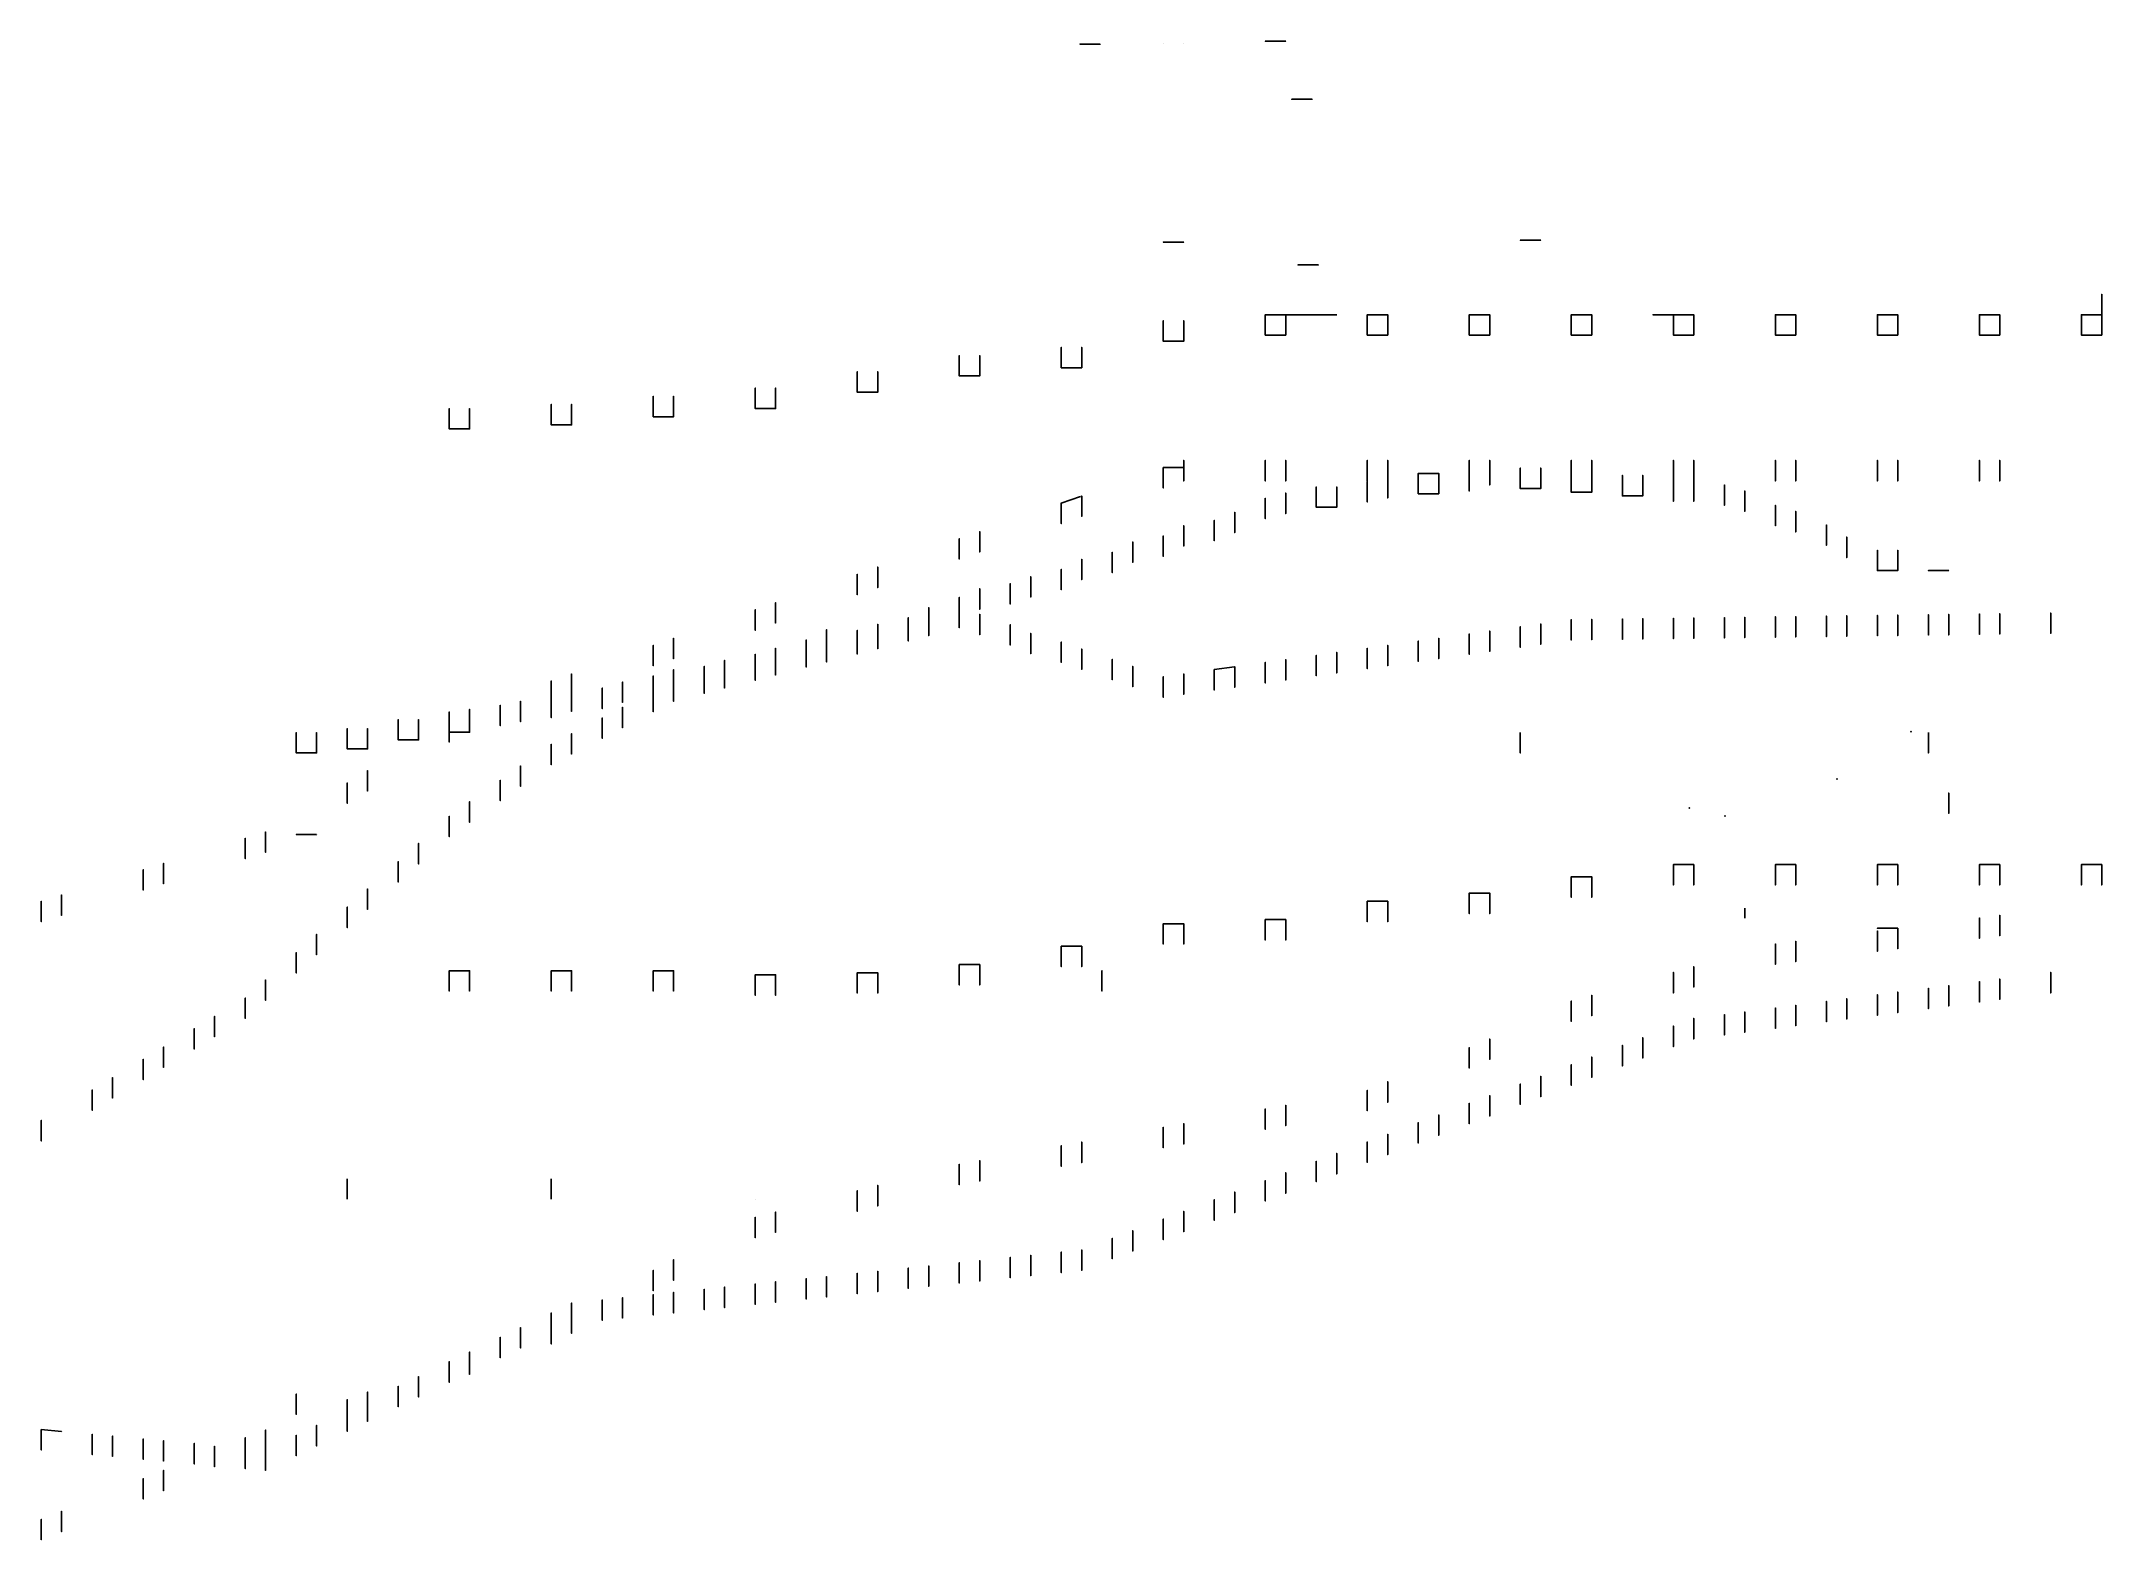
# Model space of a CAD drawing. Header units: millimetres. Extents: x 656 to 1161, y 1030 to 1397.
import ezdxf

# ---------------------------------------------------------------- set-up
doc = ezdxf.new("R2010")
doc.units = ezdxf.units.MM

msp = doc.modelspace()

# ---------------------------------------------------------------- linework, layer by layer
for p, q in [((930.79, 1396.15, 120.65), (930.79, 1396.15, 120.65)), ((935.79, 1396.11, 122.15), (935.79, 1396.11, 120.05)), ((960.79, 1329.69, 120), (965.79, 1329.69, 120)), ((960.79, 1329.69, 120), (960.79, 1329.69, 120)), ((960.79, 1329.69, 120), (960.79, 1329.69, 120)), ((965.79, 1329.69, 120), (973.29, 1329.69, 120)), ((965.79, 1329.69, 120), (965.79, 1329.69, 120)), ((1123.29, 1209.48, 63), (1123.29, 1212.48, 63)), ((1073.29, 1181.81, 63), (1073.29, 1184.31, 63)), ((730.79, 1117.98, 63), (730.79, 1117.98, 60)), ((730.79, 1117.98, 60), (730.79, 1112.98, 60)), ((780.79, 1117.98, 63), (780.79, 1117.98, 60)), ((780.79, 1117.98, 60), (780.79, 1112.98, 60)), ((730.79, 1112.98, 60), (730.79, 1112.98, 63)), ((780.79, 1112.98, 60), (780.79, 1112.98, 63)), ((830.79, 1112.98, 60), (830.79, 1112.98, 63))]:
    msp.add_line(p, q)
at = {"extrusion": (0, -1, 0)}
for points, elevation in [([(915.35, 3), (910.35, 3), (910.35, 0), (915.35, 0)], -1395.98), ([(960.79, 120), (955.79, 120), (955.79, 117), (960.79, 117)], -1396.69), ([(967.29, 120), (962.29, 120), (962.29, 117), (967.29, 117)], -1382.48), ([(935.79, 50), (930.79, 50), (930.79, 47), (935.79, 47)], -1347.49), ([(1023.29, 63), (1018.29, 63), (1018.29, 60), (1023.29, 60)], -1347.91), ([(968.79, 120), (963.79, 120), (963.79, 117), (968.79, 117)], -1341.9), ([(960.79, 120), (955.79, 120), (955.79, 117), (960.79, 117)], -1329.69), ([(960.79, 120), (955.79, 120), (955.79, 117), (960.79, 117)], -1329.69), ([(985.79, 120), (980.79, 120), (980.79, 117), (985.79, 117)], -1329.69), ([(985.79, 120), (980.79, 120), (980.79, 117), (985.79, 117)], -1329.69), ([(1010.79, 120), (1005.79, 120), (1005.79, 117), (1010.79, 117)], -1329.69), ([(1010.79, 120), (1005.79, 120), (1005.79, 117), (1010.79, 117)], -1329.69), ([(1035.79, 120), (1030.79, 120), (1030.79, 117), (1035.79, 117)], -1329.69), ([(1035.79, 120), (1030.79, 120), (1030.79, 117), (1035.79, 117)], -1329.69), ([(1055.79, 120), (1050.79, 120), (1050.79, 117), (1055.79, 117)], -1329.69), ([(1060.79, 120), (1055.79, 120), (1055.79, 117), (1060.79, 117)], -1329.69), ([(1060.79, 120), (1055.79, 120), (1055.79, 117), (1060.79, 117)], -1329.69), ([(1060.79, 120), (1055.79, 120), (1055.79, 117), (1060.79, 117)], -1329.69), ([(1085.79, 120), (1080.79, 120), (1080.79, 117), (1085.79, 117)], -1329.69), ([(1085.79, 120), (1080.79, 120), (1080.79, 117), (1085.79, 117)], -1329.69), ([(1110.79, 120), (1105.79, 120), (1105.79, 117), (1110.79, 117)], -1329.69), ([(1110.79, 120), (1105.79, 120), (1105.79, 117), (1110.79, 117)], -1329.69), ([(1135.79, 120), (1130.79, 120), (1130.79, 117), (1135.79, 117)], -1329.69), ([(1135.79, 120), (1130.79, 120), (1130.79, 117), (1135.79, 117)], -1329.69), ([(1160.79, 120), (1155.79, 120), (1155.79, 117), (1160.79, 117)], -1329.69), ([(1160.79, 120), (1155.79, 120), (1155.79, 117), (1160.79, 117)], -1329.69), ([(935.79, 120), (930.79, 120), (930.79, 117), (935.79, 117)], -1323.19), ([(960.79, 120), (955.79, 120), (955.79, 117), (960.79, 117)], -1324.69), ([(985.79, 120), (980.79, 120), (980.79, 117), (985.79, 117)], -1324.69), ([(1010.79, 120), (1005.79, 120), (1005.79, 117), (1010.79, 117)], -1324.69), ([(1035.79, 120), (1030.79, 120), (1030.79, 117), (1035.79, 117)], -1324.69), ([(1060.79, 120), (1055.79, 120), (1055.79, 117), (1060.79, 117)], -1324.69), ([(1085.79, 120), (1080.79, 120), (1080.79, 117), (1085.79, 117)], -1324.69), ([(1110.79, 120), (1105.79, 120), (1105.79, 117), (1110.79, 117)], -1324.69), ([(1135.79, 120), (1130.79, 120), (1130.79, 117), (1135.79, 117)], -1324.69), ([(1160.79, 120), (1155.79, 120), (1155.79, 117), (1160.79, 117)], -1324.69), ([(885.79, 120), (880.79, 120), (880.79, 117), (885.79, 117)], -1314.69), ([(910.79, 120), (905.79, 120), (905.79, 117), (910.79, 117)], -1316.69), ([(860.79, 120), (855.79, 120), (855.79, 117), (860.79, 117)], -1310.69), ([(810.79, 120), (805.79, 120), (805.79, 117), (810.79, 117)], -1304.69), ([(835.79, 120), (830.79, 120), (830.79, 117), (835.79, 117)], -1306.69), ([(760.79, 120), (755.79, 120), (755.79, 117), (760.79, 117)], -1301.69), ([(785.79, 120), (780.79, 120), (780.79, 117), (785.79, 117)], -1302.69), ([(935.79, 50), (930.79, 50), (930.79, 47), (935.79, 47)], -1292.24), ([(998.29, 63), (993.29, 63), (993.29, 60), (998.29, 60)], -1290.8), ([(998.29, 63), (993.29, 63), (993.29, 60), (998.29, 60)], -1285.8), ([(1023.29, 63), (1018.29, 63), (1018.29, 60), (1023.29, 60)], -1287.1), ([(1035.79, 63), (1030.79, 63), (1030.79, 60), (1035.79, 60)], -1286.2), ([(1048.29, 63), (1043.29, 63), (1043.29, 60), (1048.29, 60)], -1285.3), ([(973.29, 63), (968.29, 63), (968.29, 60), (973.29, 60)], -1282.5), ([(1110.79, 63), (1105.79, 63), (1105.79, 60), (1110.79, 60)], -1266.98), ([(1123.29, 63), (1118.29, 63), (1118.29, 60), (1123.29, 60)], -1266.98), ([(760.79, 63), (755.79, 63), (755.79, 60), (760.79, 60)], -1227.38), ([(723.29, 63), (718.29, 63), (718.29, 60), (723.29, 60)], -1222.31), ([(735.79, 63), (730.79, 63), (730.79, 60), (735.79, 60)], -1223.3), ([(748.29, 63), (743.29, 63), (743.29, 60), (748.29, 60)], -1225.5), ([(723.29, 63), (718.29, 63), (718.29, 60), (723.29, 60)], -1202.31), ([(1035.79, 120), (1030.79, 120), (1030.79, 117), (1035.79, 117)], -1191.97), ([(1060.79, 120), (1055.79, 120), (1055.79, 117), (1060.79, 117)], -1194.97), ([(1085.79, 120), (1080.79, 120), (1080.79, 117), (1085.79, 117)], -1194.97), ([(1110.79, 120), (1105.79, 120), (1105.79, 117), (1110.79, 117)], -1194.97), ([(1135.79, 120), (1130.79, 120), (1130.79, 117), (1135.79, 117)], -1194.97), ([(1160.79, 120), (1155.79, 120), (1155.79, 117), (1160.79, 117)], -1194.97), ([(1010.79, 120), (1005.79, 120), (1005.79, 117), (1010.79, 117)], -1187.97), ([(985.79, 120), (980.79, 120), (980.79, 117), (985.79, 117)], -1185.97), ([(935.79, 120), (930.79, 120), (930.79, 117), (935.79, 117)], -1180.47), ([(960.79, 120), (955.79, 120), (955.79, 117), (960.79, 117)], -1181.47), ([(1110.79, 50), (1105.79, 50), (1105.79, 47), (1110.79, 47)], -1179.36), ([(1110.79, 50), (1105.79, 50), (1105.79, 47), (1110.79, 47)], -1179.36), ([(910.79, 120), (905.79, 120), (905.79, 117), (910.79, 117)], -1174.97), ([(760.79, 120), (755.79, 120), (755.79, 117), (760.79, 117)], -1168.97), ([(785.79, 120), (780.79, 120), (780.79, 117), (785.79, 117)], -1168.97), ([(810.79, 120), (805.79, 120), (805.79, 117), (810.79, 117)], -1168.97), ([(835.79, 120), (830.79, 120), (830.79, 117), (835.79, 117)], -1167.97), ([(860.79, 120), (855.79, 120), (855.79, 117), (860.79, 117)], -1168.47), ([(885.79, 120), (880.79, 120), (880.79, 117), (885.79, 117)], -1170.47)]:
    msp.add_lwpolyline(points, close=True, dxfattribs=dict(at, elevation=elevation))
at = {"extrusion": (1, 0, 0)}
for points, elevation in [([(1329.69, 120), (1334.69, 120), (1334.69, 117), (1329.69, 117)], 1160.79), ([(1323.19, 120), (1328.19, 120), (1328.19, 117), (1323.19, 117)], 930.79), ([(1323.19, 120), (1328.19, 120), (1328.19, 117), (1323.19, 117)], 935.79), ([(1324.69, 120), (1329.69, 120), (1329.69, 117), (1324.69, 117)], 955.79), ([(1324.69, 120), (1329.69, 120), (1329.69, 117), (1324.69, 117)], 960.79), ([(1324.69, 120), (1329.69, 120), (1329.69, 117), (1324.69, 117)], 980.79), ([(1324.69, 120), (1329.69, 120), (1329.69, 117), (1324.69, 117)], 985.79), ([(1324.69, 120), (1329.69, 120), (1329.69, 117), (1324.69, 117)], 1005.79), ([(1324.69, 120), (1329.69, 120), (1329.69, 117), (1324.69, 117)], 1010.79), ([(1324.69, 120), (1329.69, 120), (1329.69, 117), (1324.69, 117)], 1030.79), ([(1324.69, 120), (1329.69, 120), (1329.69, 117), (1324.69, 117)], 1035.79), ([(1324.69, 120), (1329.69, 120), (1329.69, 117), (1324.69, 117)], 1055.79), ([(1324.69, 120), (1329.69, 120), (1329.69, 117), (1324.69, 117)], 1060.79), ([(1324.69, 120), (1329.69, 120), (1329.69, 117), (1324.69, 117)], 1080.79), ([(1324.69, 120), (1329.69, 120), (1329.69, 117), (1324.69, 117)], 1085.79), ([(1324.69, 120), (1329.69, 120), (1329.69, 117), (1324.69, 117)], 1105.79), ([(1324.69, 120), (1329.69, 120), (1329.69, 117), (1324.69, 117)], 1110.79), ([(1324.69, 120), (1329.69, 120), (1329.69, 117), (1324.69, 117)], 1130.79), ([(1324.69, 120), (1329.69, 120), (1329.69, 117), (1324.69, 117)], 1135.79), ([(1324.69, 120), (1329.69, 120), (1329.69, 117), (1324.69, 117)], 1155.79), ([(1324.69, 120), (1329.69, 120), (1329.69, 117), (1324.69, 117)], 1160.79), ([(1314.69, 120), (1319.69, 120), (1319.69, 117), (1314.69, 117)], 880.79), ([(1314.69, 120), (1319.69, 120), (1319.69, 117), (1314.69, 117)], 885.79), ([(1316.69, 120), (1321.69, 120), (1321.69, 117), (1316.69, 117)], 905.79), ([(1316.69, 120), (1321.69, 120), (1321.69, 117), (1316.69, 117)], 910.79), ([(1310.69, 120), (1315.69, 120), (1315.69, 117), (1310.69, 117)], 855.79), ([(1310.69, 120), (1315.69, 120), (1315.69, 117), (1310.69, 117)], 860.79), ([(1304.69, 120), (1309.69, 120), (1309.69, 117), (1304.69, 117)], 805.79), ([(1304.69, 120), (1309.69, 120), (1309.69, 117), (1304.69, 117)], 810.79), ([(1306.69, 120), (1311.69, 120), (1311.69, 117), (1306.69, 117)], 830.79), ([(1306.69, 120), (1311.69, 120), (1311.69, 117), (1306.69, 117)], 835.79), ([(1301.69, 120), (1306.69, 120), (1306.69, 117), (1301.69, 117)], 755.79), ([(1301.69, 120), (1306.69, 120), (1306.69, 117), (1301.69, 117)], 760.79), ([(1302.69, 120), (1307.69, 120), (1307.69, 117), (1302.69, 117)], 780.79), ([(1302.69, 120), (1307.69, 120), (1307.69, 117), (1302.69, 117)], 785.79), ([(1288.98, 50), (1293.98, 50), (1293.98, 47), (1288.98, 47)], 935.79), ([(1288.98, 50), (1293.98, 50), (1293.98, 47), (1288.98, 47)], 955.79), ([(1288.98, 50), (1293.98, 50), (1293.98, 47), (1288.98, 47)], 960.79), ([(1288.98, 50), (1293.98, 50), (1293.98, 47), (1288.98, 47)], 980.79), ([(1288.98, 50), (1293.98, 50), (1293.98, 47), (1288.98, 47)], 985.79), ([(1288.98, 50), (1293.98, 50), (1293.98, 47), (1288.98, 47)], 1005.79), ([(1288.98, 50), (1293.98, 50), (1293.98, 47), (1288.98, 47)], 1010.79), ([(1287.98, 63), (1292.98, 63), (1292.98, 60), (1287.98, 60)], 1010.79), ([(1288.98, 50), (1293.98, 50), (1293.98, 47), (1288.98, 47)], 1030.79), ([(1288.98, 50), (1293.98, 50), (1293.98, 47), (1288.98, 47)], 1035.79), ([(1288.98, 50), (1293.98, 50), (1293.98, 47), (1288.98, 47)], 1055.79), ([(1288.98, 50), (1293.98, 50), (1293.98, 47), (1288.98, 47)], 1060.79), ([(1288.98, 50), (1293.98, 50), (1293.98, 47), (1288.98, 47)], 1080.79), ([(1288.98, 50), (1293.98, 50), (1293.98, 47), (1288.98, 47)], 1085.79), ([(1288.98, 50), (1293.98, 50), (1293.98, 47), (1288.98, 47)], 1105.79), ([(1288.98, 50), (1293.98, 50), (1293.98, 47), (1288.98, 47)], 1110.79), ([(1288.98, 50), (1293.98, 50), (1293.98, 47), (1288.98, 47)], 1130.79), ([(1288.98, 50), (1293.98, 50), (1293.98, 47), (1288.98, 47)], 1135.79), ([(1287.24, 50), (1292.24, 50), (1292.24, 47), (1287.24, 47)], 930.79), ([(1283.81, 63), (1288.81, 63), (1288.81, 60), (1283.81, 60)], 980.79), ([(1284.81, 63), (1289.81, 63), (1289.81, 60), (1284.81, 60)], 985.79), ([(1285.8, 63), (1290.8, 63), (1290.8, 60), (1285.8, 60)], 993.29), ([(1285.8, 63), (1290.8, 63), (1290.8, 60), (1285.8, 60)], 998.29), ([(1286.48, 63), (1291.48, 63), (1291.48, 60), (1286.48, 60)], 1005.79), ([(1287.1, 63), (1292.1, 63), (1292.1, 60), (1287.1, 60)], 1018.29), ([(1287.1, 63), (1292.1, 63), (1292.1, 60), (1287.1, 60)], 1023.29), ([(1286.2, 63), (1291.2, 63), (1291.2, 60), (1286.2, 60)], 1030.79), ([(1286.2, 63), (1291.2, 63), (1291.2, 60), (1286.2, 60)], 1035.79), ([(1285.3, 63), (1290.3, 63), (1290.3, 60), (1285.3, 60)], 1043.29), ([(1285.3, 63), (1290.3, 63), (1290.3, 60), (1285.3, 60)], 1048.29), ([(1283.98, 63), (1288.98, 63), (1288.98, 60), (1283.98, 60)], 1055.79), ([(1283.98, 63), (1288.98, 63), (1288.98, 60), (1283.98, 60)], 1055.79), ([(1283.98, 63), (1288.98, 63), (1288.98, 60), (1283.98, 60)], 1060.79), ([(1283, 63), (1288, 63), (1288, 60), (1283, 60)], 1068.29), ([(1278.52, 50), (1283.52, 50), (1283.52, 47), (1278.52, 47)], 905.79), ([(1280.26, 50), (1285.26, 50), (1285.26, 47), (1280.26, 47)], 910.79), ([(1279.73, 63), (1284.73, 63), (1284.73, 60), (1279.73, 60)], 955.79), ([(1280.98, 63), (1285.98, 63), (1285.98, 60), (1280.98, 60)], 960.79), ([(1282.5, 63), (1287.5, 63), (1287.5, 60), (1282.5, 60)], 968.29), ([(1282.5, 63), (1287.5, 63), (1287.5, 60), (1282.5, 60)], 973.29), ([(1281.5, 63), (1286.5, 63), (1286.5, 60), (1281.5, 60)], 1073.29), ([(1277.98, 63), (1282.98, 63), (1282.98, 60), (1277.98, 60)], 1080.79), ([(1272.98, 63), (1277.98, 63), (1277.98, 60), (1272.98, 60)], 935.79), ([(1274.3, 63), (1279.3, 63), (1279.3, 60), (1274.3, 60)], 943.29), ([(1276.3, 63), (1281.3, 63), (1281.3, 60), (1276.3, 60)], 948.29), ([(1276.48, 63), (1281.48, 63), (1281.48, 60), (1276.48, 60)], 1085.79), ([(1273.2, 63), (1278.2, 63), (1278.2, 60), (1273.2, 60)], 1093.29), ([(1269.81, 50), (1274.81, 50), (1274.81, 47), (1269.81, 47)], 880.79), ([(1271.55, 50), (1276.55, 50), (1276.55, 47), (1271.55, 47)], 885.79), ([(1269, 63), (1274, 63), (1274, 60), (1269, 60)], 923.29), ([(1270.48, 63), (1275.48, 63), (1275.48, 60), (1270.48, 60)], 930.79), ([(1270.2, 63), (1275.2, 63), (1275.2, 60), (1270.2, 60)], 1098.29), ([(1262.84, 50), (1267.84, 50), (1267.84, 47), (1262.84, 47)], 860.79), ([(1264.79, 63), (1269.79, 63), (1269.79, 60), (1264.79, 60)], 910.79), ([(1266.5, 63), (1271.5, 63), (1271.5, 60), (1266.5, 60)], 918.29), ([(1266.98, 63), (1271.98, 63), (1271.98, 60), (1266.98, 60)], 1105.79), ([(1266.98, 63), (1271.98, 63), (1271.98, 60), (1266.98, 60)], 1110.79), ([(1261.09, 50), (1266.09, 50), (1266.09, 47), (1261.09, 47)], 855.79), ([(1257.53, 63), (1262.53, 63), (1262.53, 60), (1257.53, 60)], 885.79), ([(1258.8, 63), (1263.8, 63), (1263.8, 60), (1258.8, 60)], 893.29), ([(1260.5, 63), (1265.5, 63), (1265.5, 60), (1260.5, 60)], 898.29), ([(1262.29, 63), (1267.29, 63), (1267.29, 60), (1262.29, 60)], 905.79), ([(1254.12, 50), (1259.12, 50), (1259.12, 47), (1254.12, 47)], 835.79), ([(1252.93, 63), (1257.93, 63), (1257.93, 60), (1252.93, 60)], 873.29), ([(1255.43, 63), (1260.43, 63), (1260.43, 60), (1255.43, 60)], 880.79), ([(1252.98, 0), (1257.98, 0), (1257.98, -3), (1252.98, -3)], 880.79), ([(1252.38, 50), (1257.38, 50), (1257.38, 47), (1252.38, 47)], 830.79), ([(1247.5, 63), (1252.5, 63), (1252.5, 60), (1247.5, 60)], 848.29), ([(1248.83, 63), (1253.83, 63), (1253.83, 60), (1248.83, 60)], 860.79), ([(1247.84, 0), (1252.84, 0), (1252.84, -3), (1247.84, -3)], 860.79), ([(1250.43, 63), (1255.43, 63), (1255.43, 60), (1250.43, 60)], 868.29), ([(1249.76, 0), (1254.76, 0), (1254.76, -3), (1249.76, -3)], 868.29), ([(1251.05, 0), (1256.05, 0), (1256.05, -3), (1251.05, -3)], 873.29), ([(1251.28, 0), (1256.28, 0), (1256.28, -3), (1251.28, -3)], 885.79), ([(1248.73, 0), (1253.73, 0), (1253.73, -3), (1248.73, -3)], 893.29), ([(1248.23, 0), (1253.23, 0), (1253.23, -3), (1248.23, -3)], 1018.29), ([(1248.93, 0), (1253.93, 0), (1253.93, -3), (1248.93, -3)], 1023.29), ([(1249.98, 0), (1254.98, 0), (1254.98, -3), (1249.98, -3)], 1030.79), ([(1250.05, 0), (1255.05, 0), (1255.05, -3), (1250.05, -3)], 1035.79), ([(1250.15, 0), (1255.15, 0), (1255.15, -3), (1250.15, -3)], 1043.29), ([(1250.22, 0), (1255.22, 0), (1255.22, -3), (1250.22, -3)], 1048.29), ([(1250.32, 0), (1255.32, 0), (1255.32, -3), (1250.32, -3)], 1055.79), ([(1250.39, 0), (1255.39, 0), (1255.39, -3), (1250.39, -3)], 1060.79), ([(1250.5, 0), (1255.5, 0), (1255.5, -3), (1250.5, -3)], 1068.29), ([(1250.56, 0), (1255.56, 0), (1255.56, -3), (1250.56, -3)], 1073.29), ([(1250.67, 0), (1255.67, 0), (1255.67, -3), (1250.67, -3)], 1080.79), ([(1250.74, 0), (1255.74, 0), (1255.74, -3), (1250.74, -3)], 1085.79), ([(1250.84, 0), (1255.84, 0), (1255.84, -3), (1250.84, -3)], 1093.29), ([(1250.91, 0), (1255.91, 0), (1255.91, -3), (1250.91, -3)], 1098.29), ([(1251.01, 0), (1256.01, 0), (1256.01, -3), (1251.01, -3)], 1105.79), ([(1251.08, 0), (1256.08, 0), (1256.08, -3), (1251.08, -3)], 1110.79), ([(1251.18, 0), (1256.18, 0), (1256.18, -3), (1251.18, -3)], 1118.29), ([(1251.25, 0), (1256.25, 0), (1256.25, -3), (1251.25, -3)], 1123.29), ([(1251.36, 0), (1256.36, 0), (1256.36, -3), (1251.36, -3)], 1130.79), ([(1251.43, 0), (1256.43, 0), (1256.43, -3), (1251.43, -3)], 1135.79), ([(1251.6, 0), (1256.6, 0), (1256.6, -3), (1251.6, -3)], 1148.29), ([(1243.66, 50), (1248.66, 50), (1248.66, 47), (1243.66, 47)], 805.79), ([(1245.41, 50), (1250.41, 50), (1250.41, 47), (1245.41, 47)], 810.79), ([(1242.98, 63), (1247.98, 63), (1247.98, 60), (1242.98, 60)], 835.79), ([(1245, 63), (1250, 63), (1250, 60), (1245, 60)], 843.29), ([(1243.34, 0), (1248.34, 0), (1248.34, -3), (1243.34, -3)], 843.29), ([(1244.62, 0), (1249.62, 0), (1249.62, -3), (1244.62, -3)], 848.29), ([(1247.33, 63), (1252.33, 63), (1252.33, 60), (1247.33, 60)], 855.79), ([(1246.55, 0), (1251.55, 0), (1251.55, -3), (1246.55, -3)], 855.79), ([(1246.6, 0), (1251.6, 0), (1251.6, -3), (1246.6, -3)], 898.29), ([(1244.48, 0), (1249.48, 0), (1249.48, -3), (1244.48, -3)], 905.79), ([(1242.78, 0), (1247.78, 0), (1247.78, -3), (1242.78, -3)], 910.79), ([(1242.98, 0), (1247.98, 0), (1247.98, -3), (1242.98, -3)], 980.79), ([(1243.68, 0), (1248.68, 0), (1248.68, -3), (1243.68, -3)], 985.79), ([(1244.73, 0), (1249.73, 0), (1249.73, -3), (1244.73, -3)], 993.29), ([(1245.43, 0), (1250.43, 0), (1250.43, -3), (1245.43, -3)], 998.29), ([(1246.48, 0), (1251.48, 0), (1251.48, -3), (1246.48, -3)], 1005.79), ([(1247.18, 0), (1252.18, 0), (1252.18, -3), (1247.18, -3)], 1010.79), ([(1237.69, 63), (1242.69, 63), (1242.69, 60), (1237.69, 60)], 810.79), ([(1238.5, 63), (1243.5, 63), (1243.5, 60), (1238.5, 60)], 818.29), ([(1240, 63), (1245, 63), (1245, 60), (1240, 60)], 823.29), ([(1238.19, 0), (1243.19, 0), (1243.19, -3), (1238.19, -3)], 823.29), ([(1241.48, 63), (1246.48, 63), (1246.48, 60), (1241.48, 60)], 830.79), ([(1240.12, 0), (1245.12, 0), (1245.12, -3), (1240.12, -3)], 830.79), ([(1241.41, 0), (1246.41, 0), (1246.41, -3), (1241.41, -3)], 835.79), ([(1240.23, 0), (1245.23, 0), (1245.23, -3), (1240.23, -3)], 918.29), ([(1238.53, 0), (1243.53, 0), (1243.53, -3), (1238.53, -3)], 923.29), ([(1237.73, 0), (1242.73, 0), (1242.73, -3), (1237.73, -3)], 943.29), ([(1238.43, 0), (1243.43, 0), (1243.43, -3), (1238.43, -3)], 948.29), ([(1239.48, 0), (1244.48, 0), (1244.48, -3), (1239.48, -3)], 955.79), ([(1240.18, 0), (1245.18, 0), (1245.18, -3), (1240.18, -3)], 960.79), ([(1241.23, 0), (1246.23, 0), (1246.23, -3), (1241.23, -3)], 968.29), ([(1241.93, 0), (1246.93, 0), (1246.93, -3), (1241.93, -3)], 973.29), ([(1234.95, 50), (1239.95, 50), (1239.95, 47), (1234.95, 47)], 780.79), ([(1236.69, 50), (1241.69, 50), (1241.69, 47), (1236.69, 47)], 785.79), ([(1232.5, 63), (1237.5, 63), (1237.5, 60), (1232.5, 60)], 785.79), ([(1233.19, 63), (1238.19, 63), (1238.19, 60), (1233.19, 60)], 793.29), ([(1234.69, 63), (1239.69, 63), (1239.69, 60), (1234.69, 60)], 798.29), ([(1236.19, 63), (1241.19, 63), (1241.19, 60), (1236.19, 60)], 805.79), ([(1232.39, 0), (1237.39, 0), (1237.39, -3), (1232.39, -3)], 805.79), ([(1234.98, 0), (1239.98, 0), (1239.98, -3), (1234.98, -3)], 810.79), ([(1236.91, 0), (1241.91, 0), (1241.91, -3), (1236.91, -3)], 818.29), ([(1235.98, 0), (1240.98, 0), (1240.98, -3), (1235.98, -3)], 930.79), ([(1236.68, 0), (1241.68, 0), (1241.68, -3), (1236.68, -3)], 935.79), ([(1227.38, 63), (1232.38, 63), (1232.38, 60), (1227.38, 60)], 755.79), ([(1227.98, 50), (1232.98, 50), (1232.98, 47), (1227.98, 47)], 760.79), ([(1227.38, 63), (1232.38, 63), (1232.38, 60), (1227.38, 60)], 760.79), ([(1229, 63), (1234, 63), (1234, 60), (1229, 60)], 768.29), ([(1230, 63), (1235, 63), (1235, 60), (1230, 60)], 773.29), ([(1231, 63), (1236, 63), (1236, 60), (1231, 60)], 780.79), ([(1228.5, 0), (1233.5, 0), (1233.5, -3), (1228.5, -3)], 798.29), ([(1222.31, 63), (1227.31, 63), (1227.31, 60), (1222.31, 60)], 718.29), ([(1222.31, 63), (1227.31, 63), (1227.31, 60), (1222.31, 60)], 723.29), ([(1223.3, 63), (1228.3, 63), (1228.3, 60), (1223.3, 60)], 730.79), ([(1223.3, 63), (1228.3, 63), (1228.3, 60), (1223.3, 60)], 735.79), ([(1225.5, 63), (1230.5, 63), (1230.5, 60), (1225.5, 60)], 743.29), ([(1225.5, 63), (1230.5, 63), (1230.5, 60), (1225.5, 60)], 748.29), ([(1224.98, 50), (1229.98, 50), (1229.98, 47), (1224.98, 47)], 755.79), ([(1225.91, 0), (1230.91, 0), (1230.91, -3), (1225.91, -3)], 793.29), ([(1219.44, 0), (1224.44, 0), (1224.44, -3), (1219.44, -3)], 780.79), ([(1222.03, 0), (1227.03, 0), (1227.03, -3), (1222.03, -3)], 785.79), ([(1212.98, 50), (1217.98, 50), (1217.98, 47), (1212.98, 47)], 735.79), ([(1214.15, 0), (1219.15, 0), (1219.15, -3), (1214.15, -3)], 773.29), ([(1209.98, 50), (1214.98, 50), (1214.98, 47), (1209.98, 47)], 730.79), ([(1210.63, 0), (1215.63, 0), (1215.63, -3), (1210.63, -3)], 768.29), ([(1207.48, 63), (1212.48, 63), (1212.48, 60), (1207.48, 60)], 1123.29), ([(1205.34, 0), (1210.34, 0), (1210.34, -3), (1205.34, -3)], 760.79), ([(1197.98, 50), (1202.98, 50), (1202.98, 47), (1197.98, 47)], 710.79), ([(1201.82, 0), (1206.82, 0), (1206.82, -3), (1201.82, -3)], 755.79), ([(1196.43, 50), (1201.43, 50), (1201.43, 47), (1196.43, 47)], 705.79), ([(1195.14, 0), (1200.14, 0), (1200.14, -3), (1195.14, -3)], 748.29), ([(1188.71, 50), (1193.71, 50), (1193.71, 47), (1188.71, 47)], 680.79), ([(1190.25, 50), (1195.25, 50), (1195.25, 47), (1190.25, 47)], 685.79), ([(1190.68, 0), (1195.68, 0), (1195.68, -3), (1190.68, -3)], 743.29), ([(1186.97, 120), (1191.97, 120), (1191.97, 117), (1186.97, 117)], 1030.79), ([(1186.97, 120), (1191.97, 120), (1191.97, 117), (1186.97, 117)], 1035.79), ([(1189.97, 120), (1194.97, 120), (1194.97, 117), (1189.97, 117)], 1055.79), ([(1189.97, 120), (1194.97, 120), (1194.97, 117), (1189.97, 117)], 1060.79), ([(1189.97, 120), (1194.97, 120), (1194.97, 117), (1189.97, 117)], 1080.79), ([(1189.97, 120), (1194.97, 120), (1194.97, 117), (1189.97, 117)], 1085.79), ([(1189.97, 120), (1194.97, 120), (1194.97, 117), (1189.97, 117)], 1105.79), ([(1189.97, 120), (1194.97, 120), (1194.97, 117), (1189.97, 117)], 1110.79), ([(1189.97, 120), (1194.97, 120), (1194.97, 117), (1189.97, 117)], 1130.79), ([(1189.97, 120), (1194.97, 120), (1194.97, 117), (1189.97, 117)], 1135.79), ([(1189.97, 120), (1194.97, 120), (1194.97, 117), (1189.97, 117)], 1155.79), ([(1189.97, 120), (1194.97, 120), (1194.97, 117), (1189.97, 117)], 1160.79), ([(1182.52, 50), (1187.52, 50), (1187.52, 47), (1182.52, 47)], 660.79), ([(1184, 0), (1189, 0), (1189, -3), (1184, -3)], 735.79), ([(1182.97, 120), (1187.97, 120), (1187.97, 117), (1182.97, 117)], 1005.79), ([(1182.97, 120), (1187.97, 120), (1187.97, 117), (1182.97, 117)], 1010.79), ([(1180.98, 50), (1185.98, 50), (1185.98, 47), (1180.98, 47)], 655.79), ([(1179.54, 0), (1184.54, 0), (1184.54, -3), (1179.54, -3)], 730.79), ([(1180.97, 120), (1185.97, 120), (1185.97, 117), (1180.97, 117)], 980.79), ([(1180.97, 120), (1185.97, 120), (1185.97, 117), (1180.97, 117)], 985.79), ([(1176.9, 50), (1181.9, 50), (1181.9, 47), (1176.9, 47)], 1130.79), ([(1177.54, 50), (1182.54, 50), (1182.54, 47), (1177.54, 47)], 1135.79), ([(1172.86, 0), (1177.86, 0), (1177.86, -3), (1172.86, -3)], 723.29), ([(1175.47, 120), (1180.47, 120), (1180.47, 117), (1175.47, 117)], 930.79), ([(1175.47, 120), (1180.47, 120), (1180.47, 117), (1175.47, 117)], 935.79), ([(1176.47, 120), (1181.47, 120), (1181.47, 117), (1176.47, 117)], 955.79), ([(1176.47, 120), (1181.47, 120), (1181.47, 117), (1176.47, 117)], 960.79), ([(1173.72, 50), (1178.72, 50), (1178.72, 47), (1173.72, 47)], 1105.79), ([(1174.36, 50), (1179.36, 50), (1179.36, 47), (1174.36, 47)], 1110.79), ([(1168.41, 0), (1173.41, 0), (1173.41, -3), (1168.41, -3)], 718.29), ([(1169.97, 120), (1174.97, 120), (1174.97, 117), (1169.97, 117)], 905.79), ([(1169.97, 120), (1174.97, 120), (1174.97, 117), (1169.97, 117)], 910.79), ([(1170.54, 50), (1175.54, 50), (1175.54, 47), (1170.54, 47)], 1080.79), ([(1171.18, 50), (1176.18, 50), (1176.18, 47), (1171.18, 47)], 1085.79), ([(1161.72, 0), (1166.72, 0), (1166.72, -3), (1161.72, -3)], 710.79), ([(1163.97, 120), (1168.97, 120), (1168.97, 117), (1163.97, 117)], 755.79), ([(1163.97, 120), (1168.97, 120), (1168.97, 117), (1163.97, 117)], 760.79), ([(1163.97, 120), (1168.97, 120), (1168.97, 117), (1163.97, 117)], 780.79), ([(1163.97, 120), (1168.97, 120), (1168.97, 117), (1163.97, 117)], 785.79), ([(1163.97, 120), (1168.97, 120), (1168.97, 117), (1163.97, 117)], 805.79), ([(1163.97, 120), (1168.97, 120), (1168.97, 117), (1163.97, 117)], 810.79), ([(1162.97, 120), (1167.97, 120), (1167.97, 117), (1162.97, 117)], 830.79), ([(1162.97, 120), (1167.97, 120), (1167.97, 117), (1162.97, 117)], 835.79), ([(1163.47, 120), (1168.47, 120), (1168.47, 117), (1163.47, 117)], 855.79), ([(1163.47, 120), (1168.47, 120), (1168.47, 117), (1163.47, 117)], 860.79), ([(1165.47, 120), (1170.47, 120), (1170.47, 117), (1165.47, 117)], 880.79), ([(1165.47, 120), (1170.47, 120), (1170.47, 117), (1165.47, 117)], 885.79), ([(1163.97, 120), (1168.97, 120), (1168.97, 117), (1163.97, 117)], 915.73), ([(1163.54, 50), (1168.54, 50), (1168.54, 47), (1163.54, 47)], 1055.79), ([(1164.94, 50), (1169.94, 50), (1169.94, 47), (1164.94, 47)], 1060.79), ([(1161.93, 0), (1166.93, 0), (1166.93, -3), (1161.93, -3)], 1135.79), ([(1163.54, 0), (1168.54, 0), (1168.54, -3), (1163.54, -3)], 1148.29), ([(1157.27, 0), (1162.27, 0), (1162.27, -3), (1157.27, -3)], 705.79), ([(1156.54, 50), (1161.54, 50), (1161.54, 47), (1156.54, 47)], 1030.79), ([(1157.94, 50), (1162.94, 50), (1162.94, 47), (1157.94, 47)], 1035.79), ([(1157.1, 0), (1162.1, 0), (1162.1, -3), (1157.1, -3)], 1098.29), ([(1158.06, 0), (1163.06, 0), (1163.06, -3), (1158.06, -3)], 1105.79), ([(1158.71, 0), (1163.71, 0), (1163.71, -3), (1158.71, -3)], 1110.79), ([(1159.67, 0), (1164.67, 0), (1164.67, -3), (1159.67, -3)], 1118.29), ([(1160.32, 0), (1165.32, 0), (1165.32, -3), (1160.32, -3)], 1123.29), ([(1161.28, 0), (1166.28, 0), (1166.28, -3), (1161.28, -3)], 1130.79), ([(1152.77, 0), (1157.77, 0), (1157.77, -3), (1152.77, -3)], 698.29), ([(1152.27, 0), (1157.27, 0), (1157.27, -3), (1152.27, -3)], 1060.79), ([(1153.23, 0), (1158.23, 0), (1158.23, -3), (1153.23, -3)], 1068.29), ([(1153.88, 0), (1158.88, 0), (1158.88, -3), (1153.88, -3)], 1073.29), ([(1154.84, 0), (1159.84, 0), (1159.84, -3), (1154.84, -3)], 1080.79), ([(1155.49, 0), (1160.49, 0), (1160.49, -3), (1155.49, -3)], 1085.79), ([(1156.45, 0), (1161.45, 0), (1161.45, -3), (1156.45, -3)], 1093.29), ([(1149.77, 0), (1154.77, 0), (1154.77, -3), (1149.77, -3)], 693.29), ([(1147.21, 50), (1152.21, 50), (1152.21, 47), (1147.21, 47)], 1010.79), ([(1147.54, 0), (1152.54, 0), (1152.54, -3), (1147.54, -3)], 1048.29), ([(1150.38, 0), (1155.38, 0), (1155.38, -3), (1150.38, -3)], 1055.79), ([(1142.27, 0), (1147.27, 0), (1147.27, -3), (1142.27, -3)], 680.79), ([(1145.27, 0), (1150.27, 0), (1150.27, -3), (1145.27, -3)], 685.79), ([(1145.11, 50), (1150.11, 50), (1150.11, 47), (1145.11, 47)], 1005.79), ([(1142.81, 0), (1147.81, 0), (1147.81, -3), (1142.81, -3)], 1035.79), ([(1145.65, 0), (1150.65, 0), (1150.65, -3), (1145.65, -3)], 1043.29), ([(1137.77, 0), (1142.77, 0), (1142.77, -3), (1137.77, -3)], 673.29), ([(1136.74, 50), (1141.74, 50), (1141.74, 47), (1136.74, 47)], 985.79), ([(1138.09, 0), (1143.09, 0), (1143.09, -3), (1138.09, -3)], 1023.29), ([(1140.92, 0), (1145.92, 0), (1145.92, -3), (1140.92, -3)], 1030.79), ([(1134.77, 0), (1139.77, 0), (1139.77, -3), (1134.77, -3)], 668.29), ([(1134.65, 50), (1139.65, 50), (1139.65, 47), (1134.65, 47)], 980.79), ([(1131.47, 0), (1136.47, 0), (1136.47, -3), (1131.47, -3)], 1005.79), ([(1133.36, 0), (1138.36, 0), (1138.36, -3), (1133.36, -3)], 1010.79), ([(1136.19, 0), (1141.19, 0), (1141.19, -3), (1136.19, -3)], 1018.29), ([(1127.27, 0), (1132.27, 0), (1132.27, -3), (1127.27, -3)], 655.79), ([(1126.49, 50), (1131.49, 50), (1131.49, 47), (1126.49, 47)], 935.79), ([(1130.11, 50), (1135.11, 50), (1135.11, 47), (1130.11, 47)], 955.79), ([(1131.02, 50), (1136.02, 50), (1136.02, 47), (1131.02, 47)], 960.79), ([(1126.74, 0), (1131.74, 0), (1131.74, -3), (1126.74, -3)], 993.29), ([(1128.63, 0), (1133.63, 0), (1133.63, -3), (1128.63, -3)], 998.29), ([(1121.97, 50), (1126.97, 50), (1126.97, 47), (1121.97, 47)], 910.79), ([(1125.59, 50), (1130.59, 50), (1130.59, 47), (1125.59, 47)], 930.79), ([(1122.01, 0), (1127.01, 0), (1127.01, -3), (1122.01, -3)], 980.79), ([(1123.9, 0), (1128.9, 0), (1128.9, -3), (1123.9, -3)], 985.79), ([(1116.54, 50), (1121.54, 50), (1121.54, 47), (1116.54, 47)], 880.79), ([(1117.44, 50), (1122.44, 50), (1122.44, 47), (1117.44, 47)], 885.79), ([(1121.07, 50), (1126.07, 50), (1126.07, 47), (1121.07, 47)], 905.79), ([(1117.29, 0), (1122.29, 0), (1122.29, -3), (1117.29, -3)], 968.29), ([(1119.18, 0), (1124.18, 0), (1124.18, -3), (1119.18, -3)], 973.29), ([(1111.34, 50), (1116.34, 50), (1116.34, 47), (1111.34, 47)], 860.79), ([(1112.56, 0), (1117.56, 0), (1117.56, -3), (1112.56, -3)], 955.79), ([(1114.45, 0), (1119.45, 0), (1119.45, -3), (1114.45, -3)], 960.79), ([(1110.04, 50), (1115.04, 50), (1115.04, 47), (1110.04, 47)], 855.79), ([(1107.83, 0), (1112.83, 0), (1112.83, -3), (1107.83, -3)], 943.29), ([(1109.72, 0), (1114.72, 0), (1114.72, -3), (1109.72, -3)], 948.29), ([(1103.54, 50), (1108.54, 50), (1108.54, 47), (1103.54, 47)], 830.79), ([(1104.84, 50), (1109.84, 50), (1109.84, 47), (1104.84, 47)], 835.79), ([(1103.1, 0), (1108.1, 0), (1108.1, -3), (1103.1, -3)], 930.79), ([(1104.99, 0), (1109.99, 0), (1109.99, -3), (1104.99, -3)], 935.79), ([(1098.38, 0), (1103.38, 0), (1103.38, -3), (1098.38, -3)], 918.29), ([(1100.27, 0), (1105.27, 0), (1105.27, -3), (1100.27, -3)], 923.29), ([(1093.14, 50), (1098.14, 50), (1098.14, 47), (1093.14, 47)], 810.79), ([(1091.12, 0), (1096.12, 0), (1096.12, -3), (1091.12, -3)], 868.29), ([(1091.64, 0), (1096.64, 0), (1096.64, -3), (1091.64, -3)], 873.29), ([(1092.42, 0), (1097.42, 0), (1097.42, -3), (1092.42, -3)], 880.79), ([(1092.94, 0), (1097.94, 0), (1097.94, -3), (1092.94, -3)], 885.79), ([(1093.72, 0), (1098.72, 0), (1098.72, -3), (1093.72, -3)], 893.29), ([(1094.24, 0), (1099.24, 0), (1099.24, -3), (1094.24, -3)], 898.29), ([(1095.02, 0), (1100.02, 0), (1100.02, -3), (1095.02, -3)], 905.79), ([(1095.54, 0), (1100.54, 0), (1100.54, -3), (1095.54, -3)], 910.79), ([(1090.54, 50), (1095.54, 50), (1095.54, 47), (1090.54, 47)], 805.79), ([(1085.92, 0), (1090.92, 0), (1090.92, -3), (1085.92, -3)], 818.29), ([(1086.44, 0), (1091.44, 0), (1091.44, -3), (1086.44, -3)], 823.29), ([(1087.22, 0), (1092.22, 0), (1092.22, -3), (1087.22, -3)], 830.79), ([(1087.74, 0), (1092.74, 0), (1092.74, -3), (1087.74, -3)], 835.79), ([(1088.52, 0), (1093.52, 0), (1093.52, -3), (1088.52, -3)], 843.29), ([(1089.04, 0), (1094.04, 0), (1094.04, -3), (1089.04, -3)], 848.29), ([(1089.82, 0), (1094.82, 0), (1094.82, -3), (1089.82, -3)], 855.79), ([(1090.34, 0), (1095.34, 0), (1095.34, -3), (1090.34, -3)], 860.79), ([(1082.54, 0), (1087.54, 0), (1087.54, -3), (1082.54, -3)], 785.79), ([(1083.32, 0), (1088.32, 0), (1088.32, -3), (1083.32, -3)], 793.29), ([(1083.84, 0), (1088.84, 0), (1088.84, -3), (1083.84, -3)], 798.29), ([(1084.62, 0), (1089.62, 0), (1089.62, -3), (1084.62, -3)], 805.79), ([(1085.14, 0), (1090.14, 0), (1090.14, -3), (1085.14, -3)], 810.79), ([(1076.54, 0), (1081.54, 0), (1081.54, -3), (1076.54, -3)], 773.29), ([(1080.14, 0), (1085.14, 0), (1085.14, -3), (1080.14, -3)], 780.79), ([(1077.54, 50), (1082.54, 50), (1082.54, 47), (1077.54, 47)], 780.79), ([(1080.14, 50), (1085.14, 50), (1085.14, 47), (1080.14, 47)], 785.79), ([(1074.14, 0), (1079.14, 0), (1079.14, -3), (1074.14, -3)], 768.29), ([(1068.21, 50), (1073.21, 50), (1073.21, 47), (1068.21, 47)], 755.79), ([(1068.14, 0), (1073.14, 0), (1073.14, -3), (1068.14, -3)], 755.79), ([(1070.54, 0), (1075.54, 0), (1075.54, -3), (1070.54, -3)], 760.79), ([(1070.07, 50), (1075.07, 50), (1075.07, 47), (1070.07, 47)], 760.79), ([(1060.74, 50), (1065.74, 50), (1065.74, 47), (1060.74, 47)], 735.79), ([(1062.14, 0), (1067.14, 0), (1067.14, -3), (1062.14, -3)], 743.29), ([(1064.54, 0), (1069.54, 0), (1069.54, -3), (1064.54, -3)], 748.29), ([(1060.25, 63), (1065.25, 63), (1065.25, 60), (1060.25, 60)], 718.29), ([(1058.87, 50), (1063.87, 50), (1063.87, 47), (1058.87, 47)], 730.79), ([(1056.14, 0), (1061.14, 0), (1061.14, -3), (1056.14, -3)], 730.79), ([(1058.54, 0), (1063.54, 0), (1063.54, -3), (1058.54, -3)], 735.79), ([(1051.54, 0), (1056.54, 0), (1056.54, -3), (1051.54, -3)], 655.79), ([(1051.41, 50), (1056.41, 50), (1056.41, 47), (1051.41, 47)], 710.79), ([(1052.54, 0), (1057.54, 0), (1057.54, -3), (1052.54, -3)], 723.29), ([(1050.4, 0), (1055.4, 0), (1055.4, -3), (1050.4, -3)], 668.29), ([(1049.95, 0), (1054.95, 0), (1054.95, -3), (1049.95, -3)], 673.29), ([(1049.27, 0), (1054.27, 0), (1054.27, -3), (1049.27, -3)], 680.79), ([(1048.81, 0), (1053.81, 0), (1053.81, -3), (1048.81, -3)], 685.79), ([(1048.13, 0), (1053.13, 0), (1053.13, -3), (1048.13, -3)], 693.29), ([(1047.44, 0), (1052.44, 0), (1052.44, -3), (1047.44, -3)], 698.29), ([(1049.54, 50), (1054.54, 50), (1054.54, 47), (1049.54, 47)], 705.79), ([(1046.99, 0), (1051.99, 0), (1051.99, -3), (1046.99, -3)], 705.79), ([(1046.54, 0), (1051.54, 0), (1051.54, -3), (1046.54, -3)], 710.79), ([(1050.14, 0), (1055.14, 0), (1055.14, -3), (1050.14, -3)], 718.29), ([(1041.54, 50), (1046.54, 50), (1046.54, 47), (1041.54, 47)], 685.79), ([(1039.54, 50), (1044.54, 50), (1044.54, 47), (1039.54, 47)], 680.79), ([(1031.54, 50), (1036.54, 50), (1036.54, 47), (1031.54, 47)], 660.79), ([(1029.54, 50), (1034.54, 50), (1034.54, 47), (1029.54, 47)], 655.79)]:
    msp.add_lwpolyline(points, close=True, dxfattribs=dict(at, elevation=elevation))
at = {"extrusion": (0.329148, -0.944278, 0), "elevation": -913.86}
msp.add_lwpolyline([(1282.79, 50), (1277.79, 50), (1277.79, 47), (1282.79, 47)], close=True, dxfattribs=at)
at = {"extrusion": (0.138648, -0.990342, 0), "elevation": -1099.94}
msp.add_lwpolyline([(1111.48, 0), (1106.48, 0), (1106.48, -3), (1111.48, -3)], close=True, dxfattribs=at)
at = {"extrusion": (1, 2.60707e-47, 0)}
for elevation in [1018.29, 1118.29]:
    msp.add_lwpolyline([(1227.31, 63), (1222.31, 63), (1222.31, 60), (1227.31, 60)], close=True, dxfattribs=dict(at, elevation=elevation))
msp.add_polyline3d([(660.79, 1056.08, 0), (655.79, 1056.54, 0), (655.79, 1056.54, -3), (660.79, 1056.08, -3)], close=True)
msp.add_point((1114.05, 1227.54))
msp.add_point((1114.05, 1227.54))
msp.add_point((1114.05, 1227.54))
msp.add_point((1114.05, 1227.54))
msp.add_point((1114.05, 1227.54))
msp.add_point((1114.05, 1227.54))
msp.add_point((1114.05, 1227.54))
msp.add_point((1114.05, 1227.54))
at = {"color": 6}
for p in [(1095.89, 1215.94), (1059.71, 1208.83), (1068.43, 1206.87)]:
    msp.add_point(p, dxfattribs=at)

doc.saveas('drawing.dxf')
